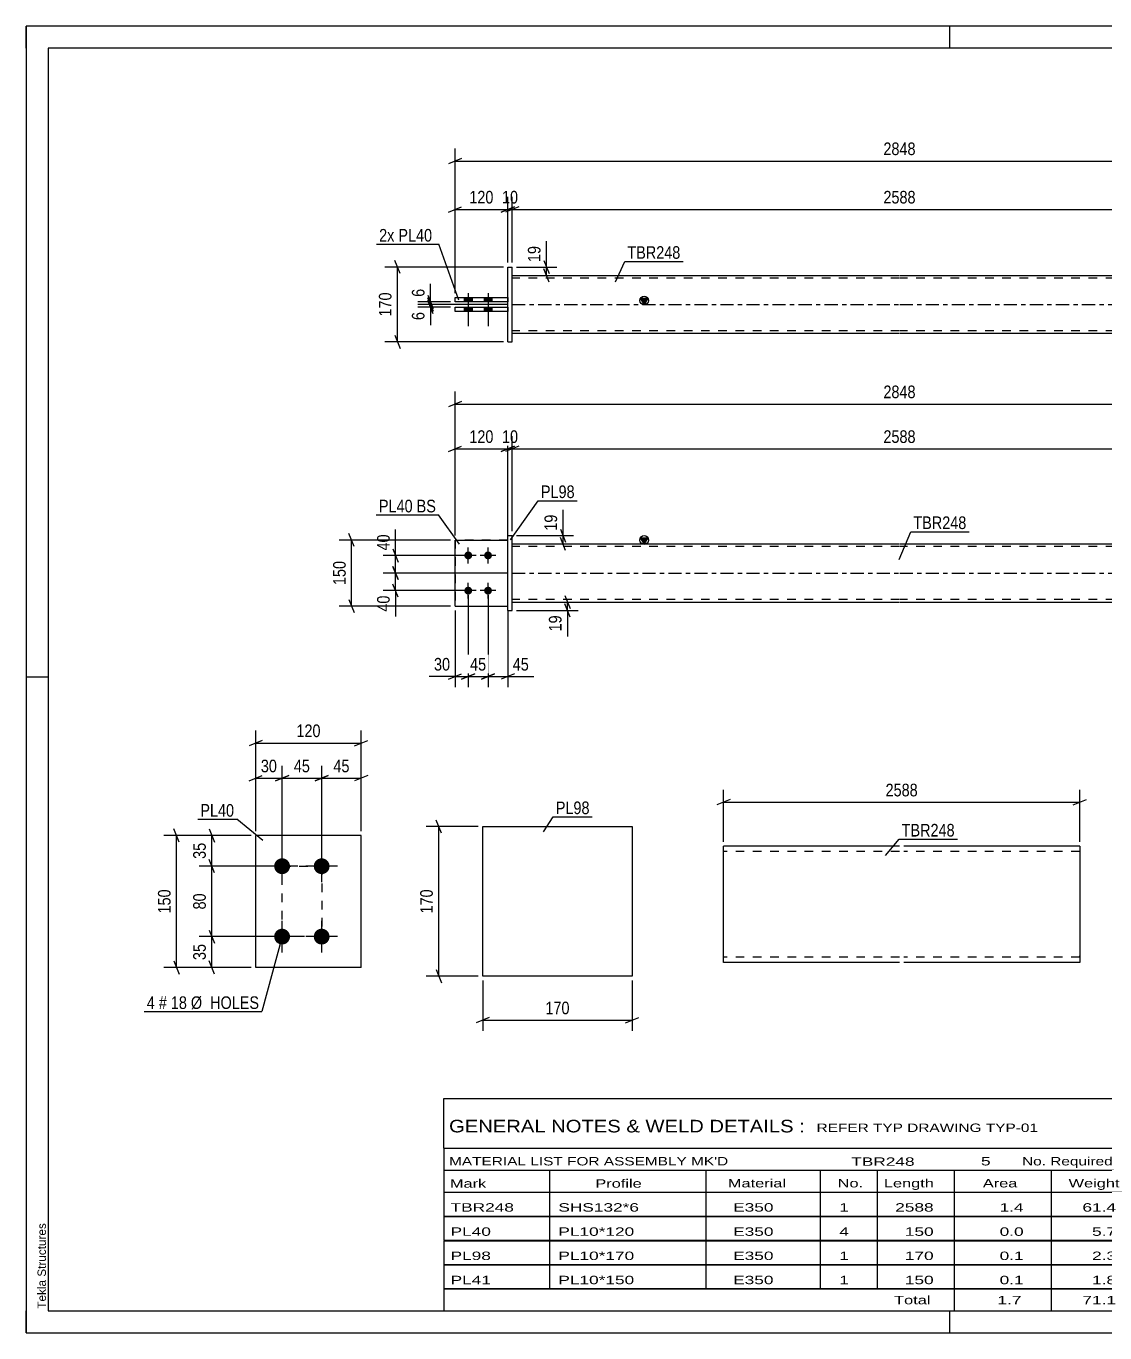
# Model space of a CAD drawing. Header units: millimetres. Extents: x 0 to 420, y 0 to 297.
# Drawn here: x 0 to 245.2, y 0 to 297 of the extents above; entities that cross this region are included whole.
import ezdxf

# ---------------------------------------------------------------- set-up
doc = ezdxf.new("R2010")
doc.units = ezdxf.units.MM
doc.linetypes.add('DXK_LINE_DOT2', pattern=[3.9198, 1.9599, -1.9599])
doc.linetypes.add('DXK_LINE_DOT3', pattern=[5.9187, 2.979, -0.9799, 0.9799, -0.9799])
doc.styles.add('Arial', font='ARIAL.TTF', dxfattribs={"height": 0.2})
doc.styles.add('Arial Narrow', font='ARIALN.TTF', dxfattribs={"height": 0.2})

# ---------------------------------------------------------------- blocks, each defined once
blk = doc.blocks.new('Unknown-581591787-1127')
at = {"color": 5, "linetype": 'Continuous'}
for p, q in [((420, 297), (0, 297)), ((0, 297), (0, 0)), ((0, 292), (0, 297)), ((210, 292), (210, 297)), ((415, 292), (5, 292)), ((5, 292), (5, 5)), ((5, 149), (0, 149)), ((0, 0), (0, 5)), ((5, 5), (415, 5)), ((210, 0), (210, 5)), ((0, 0), (420, 0))]:
    blk.add_line(p, q, dxfattribs=at)
at = {"color": 174, "linetype": 'Continuous', "style": 'Arial'}
blk.add_text('Tekla Structures', height=1.9102, rotation=90, dxfattribs=at).set_placement((4.5, 5.5))
blk = doc.blocks.new('Part-581591787-1420 - 1364')
at = {"color": 7, "linetype": 'DXK_LINE_DOT2'}
for p, q in [((109.51, 180.2), (97.51, 180.2)), ((97.51, 180.2), (97.51, 165.2)), ((109.51, 165.2), (109.51, 180.2)), ((97.51, 165.2), (109.51, 165.2))]:
    blk.add_line(p, q, dxfattribs=at)
blk = doc.blocks.new('Bolt-581591787-1378 - 1364')
at = {"linetype": 'Continuous'}
for points in [[(100.51, 175.8, -1), (100.51, 177.6, -1)], [(105.01, 175.8, -1), (105.01, 177.6, -1)], [(100.51, 167.8, -1), (100.51, 169.6, -1)], [(105.01, 167.8, -1), (105.01, 169.6, -1)]]:
    blk.add_hatch(color=1, dxfattribs=at).paths.add_polyline_path(points)
at = {"color": 1, "linetype": 'Continuous'}
for p, q in [((100.51, 174.9), (100.51, 178.5)), ((105.01, 174.9), (105.01, 178.5)), ((102.31, 176.7), (98.71, 176.7)), ((106.81, 176.7), (103.21, 176.7)), ((100.51, 166.9), (100.51, 170.5)), ((105.01, 166.9), (105.01, 170.5)), ((102.31, 168.7), (98.71, 168.7)), ((106.81, 168.7), (103.21, 168.7))]:
    blk.add_line(p, q, dxfattribs=at)
blk = doc.blocks.new('Part-581591787-1405 - 1364')
at = {"color": 2, "linetype": 'Continuous'}
for p, q in [((109.51, 164.2), (109.51, 181.2)), ((109.51, 181.2), (110.51, 181.2)), ((110.51, 164.2), (110.51, 181.2)), ((109.51, 164.2), (110.51, 164.2))]:
    blk.add_line(p, q, dxfattribs=at)
blk = doc.blocks.new('Part-581591787-1425 - 1364')
at = {"color": 2, "linetype": 'Continuous'}
for p, q in [((97.51, 165.2), (97.51, 180.2)), ((97.51, 180.2), (109.51, 180.2)), ((97.51, 165.2), (109.51, 165.2))]:
    blk.add_line(p, q, dxfattribs=at)
at = {"color": 7, "linetype": 'DXK_LINE_DOT2'}
blk.add_line((109.51, 165.2), (109.51, 180.2), dxfattribs=at)
blk = doc.blocks.new('Part-581591787-1440 - 1364')
at = {"linetype": 'Continuous'}
blk.add_hatch(color=2, dxfattribs=at).paths.add_polyline_path([(140.51, 179.3), (139.71, 180.7), (141.31, 180.7)])
at = {"color": 2, "linetype": 'Continuous'}
for p, q in [((110.51, 179.3), (198.51, 179.3)), ((140.51, 179.3), (139.71, 180.7)), ((139.71, 180.7), (141.31, 180.7)), ((141.31, 180.7), (140.51, 179.3)), ((198.61, 179.3), (286.61, 179.3)), ((110.51, 166.1), (198.51, 166.1)), ((198.61, 166.1), (286.61, 166.1))]:
    blk.add_line(p, q, dxfattribs=at)
at = {"color": 7, "linetype": 'DXK_LINE_DOT2'}
for p, q in [((110.51, 166.1), (110.51, 179.3)), ((198.51, 178.7), (110.51, 178.7)), ((286.61, 178.7), (198.61, 178.7)), ((286.61, 166.1), (286.61, 179.3)), ((198.51, 166.7), (110.51, 166.7)), ((286.61, 166.7), (198.61, 166.7))]:
    blk.add_line(p, q, dxfattribs=at)
at = {"color": 7, "linetype": 'DXK_LINE_DOT3'}
for p, q in [((110.51, 172.7), (198.51, 172.7)), ((198.61, 172.7), (286.61, 172.7))]:
    blk.add_line(p, q, dxfattribs=at)
at = {"color": 2, "linetype": 'Continuous'}
blk.add_circle((140.51, 180.2), 1, dxfattribs=at)
blk = doc.blocks.new('Part-581591787-1793 - 1767')
at = {"color": 2, "linetype": 'Continuous'}
for p, q in [((97.51, 233.14), (109.51, 233.14)), ((97.51, 232.14), (97.51, 233.14)), ((109.51, 232.14), (97.51, 232.14))]:
    blk.add_line(p, q, dxfattribs=at)
at = {"color": 7, "linetype": 'DXK_LINE_DOT2'}
blk.add_line((109.51, 233.14), (109.51, 232.14), dxfattribs=at)
blk = doc.blocks.new('Part-581591787-1798 - 1767')
at = {"color": 2, "linetype": 'Continuous'}
for p, q in [((97.51, 234.34), (97.51, 235.34)), ((97.51, 235.34), (109.51, 235.34)), ((109.51, 234.34), (97.51, 234.34))]:
    blk.add_line(p, q, dxfattribs=at)
at = {"color": 7, "linetype": 'DXK_LINE_DOT2'}
blk.add_line((109.51, 235.34), (109.51, 234.34), dxfattribs=at)
blk = doc.blocks.new('Part-581591787-1773 - 1767')
at = {"linetype": 'Continuous'}
blk.add_hatch(color=2, dxfattribs=at).paths.add_polyline_path([(140.51, 233.74), (139.71, 235.14), (141.31, 235.14)])
at = {"color": 2, "linetype": 'Continuous'}
for p, q in [((110.51, 240.34), (198.51, 240.34)), ((198.61, 240.34), (286.61, 240.34)), ((140.51, 233.74), (139.71, 235.14)), ((139.71, 235.14), (141.31, 235.14)), ((141.31, 235.14), (140.51, 233.74)), ((198.51, 227.14), (110.51, 227.14)), ((286.61, 227.14), (198.61, 227.14))]:
    blk.add_line(p, q, dxfattribs=at)
at = {"color": 7, "linetype": 'DXK_LINE_DOT2'}
for p, q in [((110.51, 227.14), (110.51, 240.34)), ((198.51, 239.74), (110.51, 239.74)), ((286.61, 239.74), (198.61, 239.74)), ((286.61, 240.34), (286.61, 227.14)), ((198.51, 227.74), (110.51, 227.74)), ((286.61, 227.74), (198.61, 227.74))]:
    blk.add_line(p, q, dxfattribs=at)
at = {"color": 7, "linetype": 'DXK_LINE_DOT3'}
for p, q in [((110.51, 233.74), (198.51, 233.74)), ((198.61, 233.74), (286.61, 233.74))]:
    blk.add_line(p, q, dxfattribs=at)
at = {"color": 2, "linetype": 'Continuous'}
blk.add_circle((140.51, 234.64), 1, dxfattribs=at)
blk = doc.blocks.new('Part-581591787-1799 - 1767')
at = {"color": 2, "linetype": 'Continuous'}
for p, q in [((109.51, 225.24), (109.51, 242.24)), ((109.51, 242.24), (110.51, 242.24)), ((110.51, 225.24), (110.51, 242.24)), ((109.51, 225.24), (110.51, 225.24))]:
    blk.add_line(p, q, dxfattribs=at)
blk = doc.blocks.new('Bolt-581591787-1801 - 1767')
at = {"linetype": 'Continuous'}
for points in [[(99.61, 234.34), (101.41, 234.34), (101.41, 235.34), (99.61, 235.34)], [(99.61, 234.34), (101.41, 234.34), (101.41, 235.34), (99.61, 235.34)], [(104.11, 234.34), (105.91, 234.34), (105.91, 235.34), (104.11, 235.34)], [(104.11, 234.34), (105.91, 234.34), (105.91, 235.34), (104.11, 235.34)], [(99.61, 232.14), (101.41, 232.14), (101.41, 233.14), (99.61, 233.14)], [(99.61, 232.14), (101.41, 232.14), (101.41, 233.14), (99.61, 233.14)], [(104.11, 232.14), (105.91, 232.14), (105.91, 233.14), (104.11, 233.14)], [(104.11, 232.14), (105.91, 232.14), (105.91, 233.14), (104.11, 233.14)]]:
    blk.add_hatch(color=1, dxfattribs=at).paths.add_polyline_path(points)
at = {"color": 1, "linetype": 'Continuous'}
for p, q in [((99.61, 235.34), (99.61, 234.34)), ((99.61, 235.34), (99.61, 234.34)), ((100.51, 236.34), (100.51, 228.84)), ((100.51, 236.34), (100.51, 228.84)), ((101.41, 235.34), (101.41, 234.34)), ((101.41, 235.34), (101.41, 234.34)), ((104.11, 235.34), (104.11, 234.34)), ((104.11, 235.34), (104.11, 234.34)), ((105.01, 236.34), (105.01, 228.84)), ((105.01, 236.34), (105.01, 228.84)), ((105.91, 235.34), (105.91, 234.34)), ((105.91, 235.34), (105.91, 234.34)), ((99.61, 233.14), (99.61, 232.14)), ((99.61, 233.14), (99.61, 232.14)), ((101.41, 233.14), (101.41, 232.14)), ((101.41, 233.14), (101.41, 232.14)), ((104.11, 233.14), (104.11, 232.14)), ((104.11, 233.14), (104.11, 232.14)), ((105.91, 233.14), (105.91, 232.14)), ((105.91, 233.14), (105.91, 232.14))]:
    blk.add_line(p, q, dxfattribs=at)
blk = doc.blocks.new('Bolt-581591787-2103 - 2040')
at = {"linetype": 'Continuous'}
for points in [[(58.19, 104.26, -1), (58.19, 107.86, -1)], [(67.19, 104.26, -1), (67.19, 107.86, -1)], [(58.19, 88.26, -1), (58.19, 91.86, -1)], [(67.19, 88.26, -1), (67.19, 91.86, -1)]]:
    blk.add_hatch(color=1, dxfattribs=at).paths.add_polyline_path(points)
at = {"color": 1, "linetype": 'Continuous'}
for p, q in [((58.19, 102.46), (58.19, 109.66)), ((67.19, 102.46), (67.19, 109.66)), ((61.79, 106.06), (54.59, 106.06)), ((70.79, 106.06), (63.59, 106.06)), ((58.19, 86.46), (58.19, 93.66)), ((67.19, 86.46), (67.19, 93.66)), ((61.79, 90.06), (54.59, 90.06)), ((70.79, 90.06), (63.59, 90.06))]:
    blk.add_line(p, q, dxfattribs=at)
blk = doc.blocks.new('Part-581591787-2108 - 2040')
at = {"color": 2, "linetype": 'Continuous'}
for p, q in [((76.19, 113.06), (52.19, 113.06)), ((52.19, 83.06), (52.19, 113.06)), ((76.19, 83.06), (76.19, 113.06)), ((76.19, 83.06), (52.19, 83.06))]:
    blk.add_line(p, q, dxfattribs=at)
blk = doc.blocks.new('Part-581591787-2231 - 2225')
at = {"color": 2, "linetype": 'Continuous'}
for p, q in [((103.8, 115.06), (137.8, 115.06)), ((103.8, 81.06), (103.8, 115.06)), ((137.8, 115.06), (137.8, 81.06)), ((137.8, 81.06), (103.8, 81.06))]:
    blk.add_line(p, q, dxfattribs=at)
blk = doc.blocks.new('Part-581591787-2256 - 2248')
at = {"color": 2, "linetype": 'Continuous'}
for p, q in [((198.55, 110.59), (158.55, 110.59)), ((158.55, 84.37), (158.55, 110.59)), ((239.55, 110.59), (199.55, 110.59)), ((239.55, 110.59), (239.55, 110.41)), ((239.55, 110.41), (239.55, 108.19)), ((239.55, 108.19), (239.55, 84.19)), ((158.55, 84.19), (158.55, 84.37)), ((198.55, 84.19), (158.55, 84.19)), ((239.55, 84.19), (199.55, 84.19))]:
    blk.add_line(p, q, dxfattribs=at)
at = {"color": 7, "linetype": 'DXK_LINE_DOT2'}
for p, q in [((198.55, 109.39), (158.55, 109.39)), ((239.55, 109.39), (199.55, 109.39)), ((239.55, 109.89), (239.55, 108.19)), ((158.55, 85.39), (158.55, 85.48)), ((198.55, 85.39), (158.55, 85.39)), ((158.55, 84.19), (158.55, 84.19)), ((239.55, 85.39), (199.55, 85.39)), ((239.55, 85.48), (239.55, 85.67)), ((239.55, 85.39), (239.55, 85.48)), ((239.55, 85.39), (239.55, 85.48))]:
    blk.add_line(p, q, dxfattribs=at)
blk = doc.blocks.new('Rectangle-581591787-2210 - 2040')
at = {"color": 1, "linetype": 'DXK_LINE_DOT2'}
blk.add_lwpolyline([(58.19, 106.06), (67.19, 106.06), (67.19, 90.06), (58.19, 90.06), (58.19, 106.06)], close=True, dxfattribs=at)
blk = doc.blocks.new('StraightDimension-581591787-1609 - 1364')
at = {"color": 7, "linetype": 'Continuous'}
for p, q in [((109.51, 172.7), (81.15, 172.7)), ((83.4, 174.2), (84.6, 171.2)), ((84, 168.7), (84, 172.7)), ((84.6, 167.2), (83.4, 170.2)), ((99.51, 168.7), (81.15, 168.7))]:
    blk.add_line(p, q, dxfattribs=at)
at = {"color": 0}
blk.add_wipeout([(83.25, 168.17), (79.05, 168.17), (79.05, 163.32), (83.25, 163.32)], dxfattribs=at)
at = {"color": 7, "linetype": 'Continuous'}
blk.add_line((84, 168.7), (84, 162.79), dxfattribs=at)
blk.add_line((84, 168.7), (84, 162.79), dxfattribs=at)
at = {"color": 3, "style": 'Arial Narrow'}
blk.add_text('40', height=2.863, rotation=90.0002, dxfattribs=at).set_placement((82.65, 163.92))
blk = doc.blocks.new('StraightDimension-581591787-1600 - 1364')
at = {"color": 7, "linetype": 'Continuous'}
for p, q in [((111.51, 181.2), (124.46, 181.2)), ((121.46, 182.7), (122.66, 179.7)), ((122.06, 179.3), (122.06, 181.2)), ((111.51, 179.3), (124.46, 179.3)), ((122.66, 177.8), (121.46, 180.8))]:
    blk.add_line(p, q, dxfattribs=at)
at = {"color": 0}
blk.add_wipeout([(121.31, 186.58), (117.11, 186.58), (117.11, 181.72), (121.31, 181.72)], dxfattribs=at)
at = {"color": 7, "linetype": 'Continuous'}
blk.add_line((122.06, 181.2), (122.06, 187.1), dxfattribs=at)
blk.add_line((122.06, 181.2), (122.06, 187.1), dxfattribs=at)
at = {"color": 3, "style": 'Arial Narrow'}
blk.add_text('19', height=2.863, rotation=90.0002, dxfattribs=at).set_placement((120.71, 182.32))
blk = doc.blocks.new('StraightDimension-581591787-1560 - 1364')
at = {"color": 7, "linetype": 'Continuous'}
for p, q in [((100.51, 167.7), (100.51, 146.78)), ((97.51, 164.2), (97.51, 146.78)), ((96.01, 148.58), (99.01, 149.78)), ((97.51, 149.18), (100.51, 149.18)), ((102.01, 149.78), (99.01, 148.58))]:
    blk.add_line(p, q, dxfattribs=at)
at = {"color": 0}
blk.add_wipeout([(96.98, 149.93), (96.98, 154.13), (92.13, 154.13), (92.13, 149.93)], dxfattribs=at)
at = {"color": 7, "linetype": 'Continuous'}
blk.add_line((97.51, 149.18), (91.6, 149.18), dxfattribs=at)
blk.add_line((97.51, 149.18), (91.6, 149.18), dxfattribs=at)
at = {"color": 3, "style": 'Arial Narrow'}
blk.add_text('30', height=2.863, dxfattribs=at).set_placement((92.73, 150.53))
blk = doc.blocks.new('StraightDimension-581591787-1452 - 1364')
at = {"color": 7, "linetype": 'Continuous'}
for p, q in [((97.51, 181.2), (97.51, 203.77)), ((109.51, 181.2), (109.51, 203.77)), ((96.01, 200.32), (99.01, 201.52)), ((97.51, 200.92), (109.51, 200.92)), ((111.01, 201.52), (108.01, 200.32))]:
    blk.add_line(p, q, dxfattribs=at)
at = {"color": 0}
blk.add_wipeout([(106.85, 201.67), (106.85, 205.87), (100.16, 205.87), (100.16, 201.67)], dxfattribs=at)
at = {"color": 3, "style": 'Arial Narrow'}
blk.add_text('120', height=2.863, dxfattribs=at).set_placement((100.76, 202.27))
blk = doc.blocks.new('StraightDimension-581591787-1479 - 1364')
at = {"color": 7, "linetype": 'Continuous'}
for p, q in [((109.51, 181.2), (109.51, 203.77)), ((110.51, 182.2), (110.51, 203.77)), ((108.01, 200.32), (111.01, 201.52)), ((112.01, 201.52), (109.01, 200.32)), ((109.51, 200.92), (110.51, 200.92))]:
    blk.add_line(p, q, dxfattribs=at)
at = {"color": 0}
blk.add_wipeout([(112.43, 201.67), (112.43, 205.87), (107.58, 205.87), (107.58, 201.67)], dxfattribs=at)
at = {"color": 3, "style": 'Arial Narrow'}
blk.add_text('10', height=2.863, dxfattribs=at).set_placement((108.18, 202.27))
blk = doc.blocks.new('StraightDimension-581591787-1577 - 1364')
at = {"color": 7, "linetype": 'Continuous'}
for p, q in [((105.01, 167.7), (105.01, 146.78)), ((109.51, 164.2), (109.51, 146.78)), ((103.51, 148.58), (106.51, 149.78)), ((105.01, 149.18), (109.51, 149.18)), ((111.01, 149.78), (108.01, 148.58))]:
    blk.add_line(p, q, dxfattribs=at)
at = {"color": 0}
blk.add_wipeout([(114.89, 149.93), (114.89, 154.13), (110.03, 154.13), (110.03, 149.93)], dxfattribs=at)
at = {"color": 7, "linetype": 'Continuous'}
blk.add_line((109.51, 149.18), (115.41, 149.18), dxfattribs=at)
blk.add_line((109.51, 149.18), (115.41, 149.18), dxfattribs=at)
at = {"color": 3, "style": 'Arial Narrow'}
blk.add_text('45', height=2.863, dxfattribs=at).set_placement((110.63, 150.53))
blk = doc.blocks.new('StraightDimension-581591787-1496 - 1364')
at = {"color": 7, "linetype": 'Continuous'}
for p, q in [((110.51, 182.2), (110.51, 203.77)), ((286.61, 181.2), (286.61, 203.77)), ((112.01, 201.52), (109.01, 200.32)), ((110.51, 200.92), (286.61, 200.92)), ((285.11, 200.32), (288.11, 201.52))]:
    blk.add_line(p, q, dxfattribs=at)
at = {"color": 0}
blk.add_wipeout([(202.81, 201.67), (202.81, 205.87), (194.3, 205.87), (194.3, 201.67)], dxfattribs=at)
at = {"color": 3, "style": 'Arial Narrow'}
blk.add_text('2588', height=2.863, dxfattribs=at).set_placement((194.9, 202.27))
blk = doc.blocks.new('StraightDimension-581591787-1546 - 1364')
at = {"color": 7, "linetype": 'Continuous'}
for p, q in [((97.51, 181.2), (97.51, 213.94)), ((299.61, 181.2), (299.61, 213.94)), ((99.01, 211.69), (96.01, 210.49)), ((97.51, 211.09), (299.61, 211.09)), ((298.11, 210.49), (301.11, 211.69))]:
    blk.add_line(p, q, dxfattribs=at)
at = {"color": 0}
blk.add_wipeout([(202.81, 211.84), (202.81, 216.04), (194.3, 216.04), (194.3, 211.84)], dxfattribs=at)
at = {"color": 3, "style": 'Arial Narrow'}
blk.add_text('2848', height=2.863, dxfattribs=at).set_placement((194.9, 212.44))
blk = doc.blocks.new('StraightDimension-581591787-1570 - 1364')
at = {"color": 7, "linetype": 'Continuous'}
for p, q in [((100.51, 167.7), (100.51, 146.78)), ((105.01, 167.7), (105.01, 146.78)), ((99.01, 148.58), (102.01, 149.78)), ((100.51, 149.18), (105.01, 149.18)), ((106.51, 149.78), (103.51, 148.58))]:
    blk.add_line(p, q, dxfattribs=at)
at = {"color": 0}
blk.add_wipeout([(105.18, 149.93), (105.18, 154.13), (100.33, 154.13), (100.33, 149.93)], dxfattribs=at)
at = {"color": 3, "style": 'Arial Narrow'}
blk.add_text('45', height=2.863, dxfattribs=at).set_placement((100.93, 150.53))
blk = doc.blocks.new('StraightDimension-581591787-1591 - 1364')
at = {"color": 7, "linetype": 'Continuous'}
for p, q in [((122.47, 167.6), (123.67, 164.6)), ((111.51, 166.1), (125.47, 166.1)), ((111.51, 164.2), (125.47, 164.2)), ((123.67, 162.7), (122.47, 165.7)), ((123.07, 164.2), (123.07, 166.1))]:
    blk.add_line(p, q, dxfattribs=at)
at = {"color": 0}
blk.add_wipeout([(122.32, 163.67), (118.12, 163.67), (118.12, 158.82), (122.32, 158.82)], dxfattribs=at)
at = {"color": 7, "linetype": 'Continuous'}
blk.add_line((123.07, 164.2), (123.07, 158.29), dxfattribs=at)
blk.add_line((123.07, 164.2), (123.07, 158.29), dxfattribs=at)
at = {"color": 3, "style": 'Arial Narrow'}
blk.add_text('19', height=2.863, rotation=90.0002, dxfattribs=at).set_placement((121.72, 159.42))
blk = doc.blocks.new('StraightDimension-581591787-1626 - 1364')
at = {"color": 7, "linetype": 'Continuous'}
for p, q in [((99.51, 176.7), (81.15, 176.7)), ((83.4, 178.2), (84.6, 175.2)), ((84, 172.7), (84, 176.7)), ((109.51, 172.7), (81.15, 172.7)), ((84.6, 171.2), (83.4, 174.2))]:
    blk.add_line(p, q, dxfattribs=at)
at = {"color": 0}
blk.add_wipeout([(83.25, 182.08), (79.05, 182.08), (79.05, 177.22), (83.25, 177.22)], dxfattribs=at)
at = {"color": 7, "linetype": 'Continuous'}
blk.add_line((84, 176.7), (84, 182.6), dxfattribs=at)
blk.add_line((84, 176.7), (84, 182.6), dxfattribs=at)
at = {"color": 3, "style": 'Arial Narrow'}
blk.add_text('40', height=2.863, rotation=90.0002, dxfattribs=at).set_placement((82.65, 177.82))
blk = doc.blocks.new('StraightDimension-581591787-1689 - 1364')
at = {"color": 7, "linetype": 'Continuous'}
for p, q in [((74.6, 178.7), (73.4, 181.7)), ((96.51, 180.2), (71.15, 180.2)), ((74, 165.2), (74, 180.2)), ((73.4, 166.7), (74.6, 163.7)), ((96.51, 165.2), (71.15, 165.2))]:
    blk.add_line(p, q, dxfattribs=at)
at = {"color": 0}
blk.add_wipeout([(73.25, 176.04), (69.05, 176.04), (69.05, 169.36), (73.25, 169.36)], dxfattribs=at)
at = {"color": 3, "style": 'Arial Narrow'}
blk.add_text('150', height=2.863, rotation=90.0002, dxfattribs=at).set_placement((72.65, 169.96))
blk = doc.blocks.new('StraightDimension-581591787-1851 - 1767')
at = {"color": 7, "linetype": 'Continuous'}
for p, q in [((91.31, 235.85), (92.51, 232.84)), ((92.51, 232.25), (91.31, 235.25)), ((96.51, 234.34), (89.06, 234.34)), ((109.51, 233.75), (89.06, 233.75)), ((91.91, 233.75), (91.91, 234.34))]:
    blk.add_line(p, q, dxfattribs=at)
at = {"color": 0}
blk.add_wipeout([(91.16, 237.9), (86.96, 237.9), (86.96, 234.87), (91.16, 234.87)], dxfattribs=at)
at = {"color": 7, "linetype": 'Continuous'}
blk.add_line((91.91, 234.34), (91.91, 238.42), dxfattribs=at)
blk.add_line((91.91, 234.34), (91.91, 238.42), dxfattribs=at)
at = {"color": 3, "style": 'Arial Narrow'}
blk.add_text('6', height=2.86, rotation=90.0002, dxfattribs=at).set_placement((90.56, 235.47))
blk = doc.blocks.new('StraightDimension-581591787-1930 - 1767')
at = {"color": 7, "linetype": 'Continuous'}
for p, q in [((108.01, 254.74), (111.01, 255.94)), ((112.01, 255.94), (109.01, 254.74)), ((109.51, 243.24), (109.51, 258.19)), ((110.51, 243.24), (110.51, 258.19)), ((109.51, 255.34), (110.51, 255.34))]:
    blk.add_line(p, q, dxfattribs=at)
at = {"color": 0}
blk.add_wipeout([(112.43, 256.09), (112.43, 260.29), (107.58, 260.29), (107.58, 256.09)], dxfattribs=at)
at = {"color": 3, "style": 'Arial Narrow'}
blk.add_text('10', height=2.863, dxfattribs=at).set_placement((108.18, 256.69))
blk = doc.blocks.new('StraightDimension-581591787-1868 - 1767')
at = {"color": 7, "linetype": 'Continuous'}
for p, q in [((117.68, 243.74), (118.88, 240.74)), ((111.51, 242.24), (120.68, 242.24)), ((118.88, 238.84), (117.68, 241.84)), ((118.28, 240.34), (118.28, 242.24)), ((111.51, 240.34), (120.68, 240.34))]:
    blk.add_line(p, q, dxfattribs=at)
at = {"color": 0}
blk.add_wipeout([(117.53, 247.63), (113.33, 247.63), (113.33, 242.77), (117.53, 242.77)], dxfattribs=at)
at = {"color": 7, "linetype": 'Continuous'}
blk.add_line((118.28, 242.24), (118.28, 248.15), dxfattribs=at)
blk.add_line((118.28, 242.24), (118.28, 248.15), dxfattribs=at)
at = {"color": 3, "style": 'Arial Narrow'}
blk.add_text('19', height=2.863, rotation=90.0002, dxfattribs=at).set_placement((116.93, 243.37))
blk = doc.blocks.new('StraightDimension-581591787-1835 - 1767')
at = {"color": 7, "linetype": 'Continuous'}
for p, q in [((91.31, 235.25), (92.51, 232.25)), ((92.51, 231.64), (91.31, 234.65)), ((109.51, 233.75), (89.06, 233.75)), ((96.51, 233.14), (89.06, 233.14)), ((91.91, 233.14), (91.91, 233.75))]:
    blk.add_line(p, q, dxfattribs=at)
at = {"color": 0}
blk.add_wipeout([(91.16, 232.62), (86.96, 232.62), (86.96, 229.59), (91.16, 229.59)], dxfattribs=at)
at = {"color": 7, "linetype": 'Continuous'}
blk.add_line((91.91, 233.14), (91.91, 229.07), dxfattribs=at)
blk.add_line((91.91, 233.14), (91.91, 229.07), dxfattribs=at)
at = {"color": 3, "style": 'Arial Narrow'}
blk.add_text('6', height=2.86, rotation=90.0002, dxfattribs=at).set_placement((90.56, 230.19))
blk = doc.blocks.new('StraightDimension-581591787-1879 - 1767')
at = {"color": 7, "linetype": 'Continuous'}
for p, q in [((85.01, 240.74), (83.81, 243.74)), ((108.51, 242.24), (81.56, 242.24)), ((84.41, 225.24), (84.41, 242.24)), ((83.81, 226.74), (85.01, 223.74)), ((108.51, 225.24), (81.56, 225.24))]:
    blk.add_line(p, q, dxfattribs=at)
at = {"color": 0}
blk.add_wipeout([(83.66, 237.09), (79.46, 237.09), (79.46, 230.4), (83.66, 230.4)], dxfattribs=at)
at = {"color": 3, "style": 'Arial Narrow'}
blk.add_text('170', height=2.863, rotation=90.0002, dxfattribs=at).set_placement((83.06, 231))
blk = doc.blocks.new('StraightDimension-581591787-1910 - 1767')
at = {"color": 7, "linetype": 'Continuous'}
for p, q in [((112.01, 255.94), (109.01, 254.74)), ((110.51, 243.24), (110.51, 258.19)), ((285.11, 254.74), (288.11, 255.94)), ((286.61, 242.24), (286.61, 258.19)), ((110.51, 255.34), (286.61, 255.34))]:
    blk.add_line(p, q, dxfattribs=at)
at = {"color": 0}
blk.add_wipeout([(202.81, 256.09), (202.81, 260.29), (194.3, 260.29), (194.3, 256.09)], dxfattribs=at)
at = {"color": 3, "style": 'Arial Narrow'}
blk.add_text('2588', height=2.863, dxfattribs=at).set_placement((194.9, 256.69))
blk = doc.blocks.new('StraightDimension-581591787-1920 - 1767')
at = {"color": 7, "linetype": 'Continuous'}
for p, q in [((96.01, 254.74), (99.01, 255.94)), ((97.51, 236.34), (97.51, 258.19)), ((111.01, 255.94), (108.01, 254.74)), ((109.51, 243.24), (109.51, 258.19)), ((97.51, 255.34), (109.51, 255.34))]:
    blk.add_line(p, q, dxfattribs=at)
at = {"color": 0}
blk.add_wipeout([(106.85, 256.09), (106.85, 260.29), (100.16, 260.29), (100.16, 256.09)], dxfattribs=at)
at = {"color": 3, "style": 'Arial Narrow'}
blk.add_text('120', height=2.863, dxfattribs=at).set_placement((100.76, 256.69))
blk = doc.blocks.new('StraightDimension-581591787-1941 - 1767')
at = {"color": 7, "linetype": 'Continuous'}
for p, q in [((97.51, 236.34), (97.51, 269.19)), ((299.61, 236.34), (299.61, 269.19)), ((99.01, 266.94), (96.01, 265.74)), ((97.51, 266.34), (299.61, 266.34)), ((298.11, 265.74), (301.11, 266.94))]:
    blk.add_line(p, q, dxfattribs=at)
at = {"color": 0}
blk.add_wipeout([(202.81, 267.09), (202.81, 271.29), (194.3, 271.29), (194.3, 267.09)], dxfattribs=at)
at = {"color": 3, "style": 'Arial Narrow'}
blk.add_text('2848', height=2.863, dxfattribs=at).set_placement((194.9, 267.69))
blk = doc.blocks.new('StraightDimension-581591787-2133 - 2040')
at = {"color": 7, "linetype": 'Continuous'}
for p, q in [((58.19, 107.06), (58.19, 128.91)), ((67.19, 107.06), (67.19, 128.91)), ((56.69, 125.46), (59.69, 126.66)), ((58.19, 126.06), (67.19, 126.06)), ((68.69, 126.66), (65.69, 125.46))]:
    blk.add_line(p, q, dxfattribs=at)
at = {"color": 0}
blk.add_wipeout([(65.12, 126.81), (65.12, 131.01), (60.26, 131.01), (60.26, 126.81)], dxfattribs=at)
at = {"color": 3, "style": 'Arial Narrow'}
blk.add_text('45', height=2.863, dxfattribs=at).set_placement((60.86, 127.41))
blk = doc.blocks.new('StraightDimension-581591787-2165 - 2040')
at = {"color": 7, "linetype": 'Continuous'}
for p, q in [((57.19, 90.06), (39.34, 90.06)), ((41.59, 91.56), (42.79, 88.56)), ((42.19, 83.06), (42.19, 90.06)), ((42.79, 81.56), (41.59, 84.56)), ((51.19, 83.06), (39.34, 83.06))]:
    blk.add_line(p, q, dxfattribs=at)
at = {"color": 0}
blk.add_wipeout([(41.44, 88.99), (37.24, 88.99), (37.24, 84.13), (41.44, 84.13)], dxfattribs=at)
at = {"color": 3, "style": 'Arial Narrow'}
blk.add_text('35', height=2.863, rotation=90.0002, dxfattribs=at).set_placement((40.84, 84.73))
blk = doc.blocks.new('StraightDimension-581591787-2123 - 2040')
at = {"color": 7, "linetype": 'Continuous'}
for p, q in [((52.19, 114.06), (52.19, 128.91)), ((58.19, 107.06), (58.19, 128.91)), ((50.69, 125.46), (53.69, 126.66)), ((52.19, 126.06), (58.19, 126.06)), ((59.69, 126.66), (56.69, 125.46))]:
    blk.add_line(p, q, dxfattribs=at)
at = {"color": 0}
blk.add_wipeout([(57.62, 126.81), (57.62, 131.01), (52.76, 131.01), (52.76, 126.81)], dxfattribs=at)
at = {"color": 3, "style": 'Arial Narrow'}
blk.add_text('30', height=2.863, dxfattribs=at).set_placement((53.36, 127.41))
blk = doc.blocks.new('StraightDimension-581591787-2112 - 2040')
at = {"color": 7, "linetype": 'Continuous'}
for p, q in [((52.19, 114.06), (52.19, 136.91)), ((76.19, 114.06), (76.19, 136.91)), ((53.69, 134.66), (50.69, 133.46)), ((52.19, 134.06), (76.19, 134.06)), ((74.69, 133.46), (77.69, 134.66))]:
    blk.add_line(p, q, dxfattribs=at)
at = {"color": 0}
blk.add_wipeout([(67.53, 134.81), (67.53, 139.01), (60.85, 139.01), (60.85, 134.81)], dxfattribs=at)
at = {"color": 3, "style": 'Arial Narrow'}
blk.add_text('120', height=2.863, dxfattribs=at).set_placement((61.45, 135.41))
blk = doc.blocks.new('StraightDimension-581591787-2143 - 2040')
at = {"color": 7, "linetype": 'Continuous'}
for p, q in [((67.19, 107.06), (67.19, 128.91)), ((76.19, 114.06), (76.19, 128.91)), ((65.69, 125.46), (68.69, 126.66)), ((67.19, 126.06), (76.19, 126.06)), ((77.69, 126.66), (74.69, 125.46))]:
    blk.add_line(p, q, dxfattribs=at)
at = {"color": 0}
blk.add_wipeout([(74.12, 126.81), (74.12, 131.01), (69.26, 131.01), (69.26, 126.81)], dxfattribs=at)
at = {"color": 3, "style": 'Arial Narrow'}
blk.add_text('45', height=2.863, dxfattribs=at).set_placement((69.86, 127.41))
blk = doc.blocks.new('StraightDimension-581591787-2154 - 2040')
at = {"color": 7, "linetype": 'Continuous'}
for p, q in [((51.19, 113.06), (31.34, 113.06)), ((34.79, 111.56), (33.59, 114.56)), ((34.19, 83.06), (34.19, 113.06)), ((33.59, 84.56), (34.79, 81.56)), ((51.19, 83.06), (31.34, 83.06))]:
    blk.add_line(p, q, dxfattribs=at)
at = {"color": 0}
blk.add_wipeout([(33.44, 101.4), (29.24, 101.4), (29.24, 94.72), (33.44, 94.72)], dxfattribs=at)
at = {"color": 3, "style": 'Arial Narrow'}
blk.add_text('150', height=2.863, rotation=90.0002, dxfattribs=at).set_placement((32.84, 95.32))
blk = doc.blocks.new('StraightDimension-581591787-2181 - 2040')
at = {"color": 7, "linetype": 'Continuous'}
for p, q in [((42.79, 104.56), (41.59, 107.56)), ((57.19, 106.06), (39.34, 106.06)), ((42.19, 90.06), (42.19, 106.06)), ((57.19, 90.06), (39.34, 90.06)), ((41.59, 91.56), (42.79, 88.56))]:
    blk.add_line(p, q, dxfattribs=at)
at = {"color": 0}
blk.add_wipeout([(41.44, 100.49), (37.24, 100.49), (37.24, 95.63), (41.44, 95.63)], dxfattribs=at)
at = {"color": 3, "style": 'Arial Narrow'}
blk.add_text('80', height=2.863, rotation=90.0002, dxfattribs=at).set_placement((40.84, 96.23))
blk = doc.blocks.new('StraightDimension-581591787-2194 - 2040')
at = {"color": 7, "linetype": 'Continuous'}
for p, q in [((51.19, 113.06), (39.34, 113.06)), ((41.59, 114.56), (42.79, 111.56)), ((42.19, 106.06), (42.19, 113.06)), ((42.79, 104.56), (41.59, 107.56)), ((57.19, 106.06), (39.34, 106.06))]:
    blk.add_line(p, q, dxfattribs=at)
at = {"color": 0}
blk.add_wipeout([(41.44, 111.99), (37.24, 111.99), (37.24, 107.13), (41.44, 107.13)], dxfattribs=at)
at = {"color": 3, "style": 'Arial Narrow'}
blk.add_text('35', height=2.863, rotation=90.0002, dxfattribs=at).set_placement((40.84, 107.73))
blk = doc.blocks.new('StraightDimension-581591787-2233 - 2225')
at = {"color": 7, "linetype": 'Continuous'}
for p, q in [((94.4, 113.56), (93.2, 116.56)), ((102.8, 115.06), (90.95, 115.06)), ((93.8, 81.06), (93.8, 115.06)), ((102.8, 81.06), (90.95, 81.06)), ((93.2, 82.56), (94.4, 79.56))]:
    blk.add_line(p, q, dxfattribs=at)
at = {"color": 0}
blk.add_wipeout([(93.05, 101.4), (88.85, 101.4), (88.85, 94.72), (93.05, 94.72)], dxfattribs=at)
at = {"color": 3, "style": 'Arial Narrow'}
blk.add_text('170', height=2.863, rotation=90.0002, dxfattribs=at).set_placement((92.45, 95.32))
blk = doc.blocks.new('StraightDimension-581591787-2240 - 2225')
at = {"color": 7, "linetype": 'Continuous'}
for p, q in [((103.8, 80.06), (103.8, 68.66)), ((137.8, 80.06), (137.8, 68.66)), ((105.3, 71.66), (102.3, 70.46)), ((136.3, 70.46), (139.3, 71.66)), ((103.8, 71.06), (137.8, 71.06))]:
    blk.add_line(p, q, dxfattribs=at)
at = {"color": 0}
blk.add_wipeout([(124.14, 71.81), (124.14, 76.01), (117.46, 76.01), (117.46, 71.81)], dxfattribs=at)
at = {"color": 3, "style": 'Arial Narrow'}
blk.add_text('170', height=2.863, dxfattribs=at).set_placement((118.06, 72.41))
blk = doc.blocks.new('StraightDimension-581591787-2261 - 2248')
at = {"color": 7, "linetype": 'Continuous'}
for p, q in [((158.55, 111.59), (158.55, 123.44)), ((239.55, 111.59), (239.55, 123.44)), ((160.05, 121.19), (157.05, 119.99)), ((158.55, 120.59), (239.55, 120.59)), ((238.05, 119.99), (241.05, 121.19))]:
    blk.add_line(p, q, dxfattribs=at)
at = {"color": 0}
blk.add_wipeout([(203.3, 121.34), (203.3, 125.54), (194.79, 125.54), (194.79, 121.34)], dxfattribs=at)
at = {"color": 3, "style": 'Arial Narrow'}
blk.add_text('2588', height=2.863, dxfattribs=at).set_placement((195.39, 121.94))
blk = doc.blocks.new('Unknown-581591787-3325')
at = {"color": 7, "linetype": 'Continuous'}
for p, q in [((95, 53.25), (255, 53.25)), ((95, 42), (95, 53.25)), ((255, 53.25), (255, 42)), ((95, 42), (255, 42)), ((95, 42), (95, 37)), ((255, 42), (255, 37)), ((95, 37), (255, 37)), ((95, 37), (95, 32)), ((119, 37), (119, 32)), ((154.5, 37), (154.5, 32)), ((180.5, 37), (180.5, 32)), ((193.5, 37), (193.5, 32)), ((211, 37), (211, 32)), ((233, 37), (233, 32)), ((255, 37), (255, 32)), ((95, 32), (255, 32)), ((95, 31.95), (95, 26.55)), ((95, 31.95), (255, 31.95)), ((119, 32), (119, 26.5)), ((154.5, 32), (154.5, 26.5)), ((180.5, 32), (180.5, 26.5)), ((193.5, 32), (193.5, 26.5)), ((211, 32), (211, 26.5)), ((233, 32), (233, 26.5)), ((255, 31.95), (255, 26.55)), ((95, 26.55), (255, 26.55)), ((95, 26.45), (95, 21.05)), ((95, 26.45), (255, 26.45)), ((119, 26.5), (119, 21)), ((154.5, 26.5), (154.5, 21)), ((180.5, 26.5), (180.5, 21)), ((193.5, 26.5), (193.5, 21)), ((211, 26.5), (211, 21)), ((233, 26.5), (233, 21)), ((255, 26.45), (255, 21.05)), ((95, 21.05), (255, 21.05)), ((95, 20.95), (95, 15.55)), ((95, 20.95), (255, 20.95)), ((119, 21), (119, 15.5)), ((154.5, 21), (154.5, 15.5)), ((180.5, 21), (180.5, 15.5)), ((193.5, 21), (193.5, 15.5)), ((211, 21), (211, 15.5)), ((233, 21), (233, 15.5)), ((255, 20.95), (255, 15.55)), ((95, 15.55), (255, 15.55)), ((95, 15.45), (95, 10.05)), ((95, 15.45), (255, 15.45)), ((119, 15.5), (119, 10)), ((154.5, 15.5), (154.5, 10)), ((180.5, 15.5), (180.5, 10)), ((193.5, 15.5), (193.5, 10)), ((211, 15.5), (211, 10)), ((233, 15.5), (233, 10)), ((255, 15.45), (255, 10.05)), ((95, 10.05), (255, 10.05)), ((95, 10), (255, 10)), ((95, 10), (95, 5)), ((211, 10), (211, 5)), ((233, 10), (233, 5)), ((255, 10), (255, 5)), ((95, 5), (255, 5))]:
    blk.add_line(p, q, dxfattribs=at)
at = {"color": 7, "style": 'Arial Narrow'}
for s, height, width, p in [('GENERAL NOTES & WELD DETAILS :', 2.8633, 1.4, (96.15, 45.56)), ('REFER TYP DRAWING TYP-01', 1.9089, 1.6, (179.7, 45.66)), ("MATERIAL LIST FOR ASSEMBLY MK'D", 1.9089, 1.6, (96.15, 38.06)), ('TBR248', 1.909, 1.794707, (187.59, 37.97)), ('5', 1.91, 1.794707, (217.08, 38.06)), ('No. Required', 1.9089, 1.6, (226.41, 38.06)), ('Mark', 1.909, 1.7, (96.34, 33)), ('Profile', 1.909, 1.7, (129.41, 33)), ('Material', 1.909, 1.7, (159.54, 33.06)), ('No.', 1.909, 1.7, (184.5, 33.06)), ('Length', 1.909, 1.7, (195, 33.06)), ('Area', 1.909, 1.7, (217.5, 33.06)), ('Weight', 1.909, 1.7, (237, 33.06))]:
    blk.add_text(s, height=height, dxfattribs=dict(at, width=width)).set_placement(p)
at = {"color": 7, "linetype": 'Continuous', "style": 'Arial Narrow'}
for s, height, width, p in [('TBR248', 1.909, 1.794707, (96.5, 27.56)), ('SHS132*6', 1.909, 1.794707, (121, 27.56)), ('E350', 1.909, 1.794707, (160.74, 27.56)), ('1', 1.91, 1.794707, (184.86, 27.56)), ('2588', 1.909, 1.794707, (197.58, 27.56)), ('1.4', 1.909, 1.794707, (221.32, 27.56)), ('61.4', 1.909, 1.794707, (240.14, 27.56)), ('PL40', 1.909, 1.794707, (96.5, 22.06)), ('PL10*120', 1.909, 1.794707, (121, 22.06)), ('E350', 1.909, 1.794707, (160.74, 22.06)), ('4', 1.91, 1.794707, (184.86, 22.06)), ('150', 1.909, 1.794707, (199.77, 22.06)), ('0.0', 1.909, 1.794707, (221.32, 22.06)), ('5.7', 1.909, 1.794707, (242.33, 22.06)), ('PL98', 1.909, 1.794707, (96.5, 16.56)), ('PL10*170', 1.909, 1.794707, (121, 16.56)), ('E350', 1.909, 1.794707, (160.74, 16.56)), ('1', 1.91, 1.794707, (184.86, 16.56)), ('170', 1.909, 1.794707, (199.77, 16.56)), ('0.1', 1.909, 1.794707, (221.32, 16.56)), ('2.3', 1.909, 1.794707, (242.33, 16.56)), ('PL41', 1.909, 1.794707, (96.5, 11.06)), ('PL10*150', 1.909, 1.794707, (121, 11.06)), ('E350', 1.909, 1.794707, (160.74, 11.06)), ('1', 1.91, 1.794707, (184.86, 11.06)), ('150', 1.909, 1.794707, (199.77, 11.06)), ('0.1', 1.909, 1.794707, (221.32, 11.06)), ('1.8', 1.909, 1.794707, (242.33, 11.06)), ('Total', 1.909, 1.7, (197.33, 6.5)), ('1.7', 1.909, 1.794707, (220.83, 6.5)), ('71.1', 1.909, 1.794707, (240.14, 6.5))]:
    blk.add_text(s, height=height, dxfattribs=dict(at, width=width)).set_placement(p)
blk = doc.blocks.new('Mark-581591787-1400 - 1364')
at = {"color": 0}
blk.add_wipeout([(124.71, 189.74), (124.71, 192.74), (117.03, 192.74), (117.03, 189.74)], dxfattribs=at)
blk.add_wipeout([(124.71, 189.74), (124.71, 192.74), (117.03, 192.74), (117.03, 189.74)], dxfattribs=at)
at = {"color": 30, "linetype": 'Continuous'}
for p, q in [((110.15, 180.28), (116.43, 189.14)), ((116.43, 189.14), (125.31, 189.14))]:
    blk.add_line(p, q, dxfattribs=at)
at = {"color": 3, "style": 'Arial Narrow'}
blk.add_text('PL98', height=2.863, dxfattribs=at).set_placement((117.03, 189.74))
blk = doc.blocks.new('Mark-581591787-1436 - 1364')
at = {"color": 0}
blk.add_wipeout([(213.77, 182.7), (213.77, 185.7), (201.71, 185.7), (201.71, 182.7)], dxfattribs=at)
blk.add_wipeout([(213.77, 182.7), (213.77, 185.7), (201.71, 185.7), (201.71, 182.7)], dxfattribs=at)
at = {"color": 30, "linetype": 'Continuous'}
for p, q in [((198.51, 175.75), (201.11, 182.1)), ((201.11, 182.1), (214.37, 182.1))]:
    blk.add_line(p, q, dxfattribs=at)
at = {"color": 3, "style": 'Arial Narrow'}
blk.add_text('TBR248', height=2.863, dxfattribs=at).set_placement((201.71, 182.7))
blk = doc.blocks.new('MarkSet-581591787-1758 - 1364')
at = {"color": 0}
blk.add_wipeout([(87.88, 186.49), (87.88, 189.49), (80.21, 189.49), (80.21, 186.49)], dxfattribs=at)
blk.add_wipeout([(87.88, 186.49), (87.88, 189.49), (80.21, 189.49), (80.21, 186.49)], dxfattribs=at)
blk.add_wipeout([(93.17, 186.49), (93.17, 189.49), (88.78, 189.49), (88.78, 186.49)], dxfattribs=at)
blk.add_wipeout([(93.17, 186.49), (93.17, 189.49), (88.78, 189.49), (88.78, 186.49)], dxfattribs=at)
at = {"color": 30, "linetype": 'Continuous'}
for p in [(79.61, 185.89), (98.54, 179.26)]:
    blk.add_line(p, (93.77, 185.89), dxfattribs=at)
at = {"color": 3, "style": 'Arial Narrow'}
for s, p in [('PL40', (80.21, 186.49)), ('BS', (88.78, 186.49))]:
    blk.add_text(s, height=2.863, dxfattribs=at).set_placement(p)
blk = doc.blocks.new('Mark-581591787-1769 - 1767')
at = {"color": 0}
blk.add_wipeout([(148.74, 244.12), (148.74, 247.12), (136.69, 247.12), (136.69, 244.12)], dxfattribs=at)
blk.add_wipeout([(148.74, 244.12), (148.74, 247.12), (136.69, 247.12), (136.69, 244.12)], dxfattribs=at)
at = {"color": 30, "linetype": 'Continuous'}
for p, q in [((133.98, 238.86), (136.09, 243.52)), ((136.09, 243.52), (149.34, 243.52))]:
    blk.add_line(p, q, dxfattribs=at)
at = {"color": 3, "style": 'Arial Narrow'}
blk.add_text('TBR248', height=2.863, dxfattribs=at).set_placement((136.69, 244.12))
blk = doc.blocks.new('MarkSet-581591787-1979 - 1767')
at = {"color": 30, "linetype": 'Continuous'}
blk.add_line((98.35, 234.73), (93.8, 247.43), dxfattribs=at)
at = {"color": 0}
blk.add_wipeout([(83.73, 248.03), (83.73, 251.03), (80.25, 251.03), (80.25, 248.03)], dxfattribs=at)
blk.add_wipeout([(83.73, 248.03), (83.73, 251.03), (80.25, 251.03), (80.25, 248.03)], dxfattribs=at)
blk.add_wipeout([(92.3, 248.03), (92.3, 251.03), (84.63, 251.03), (84.63, 248.03)], dxfattribs=at)
blk.add_wipeout([(92.3, 248.03), (92.3, 251.03), (84.63, 251.03), (84.63, 248.03)], dxfattribs=at)
at = {"color": 30, "linetype": 'Continuous'}
blk.add_line((79.65, 247.43), (93.8, 247.43), dxfattribs=at)
at = {"color": 3, "style": 'Arial Narrow'}
for s, p in [('2x', (80.25, 248.03)), ('PL40', (84.63, 248.03))]:
    blk.add_text(s, height=2.863, dxfattribs=at).set_placement(p)
blk = doc.blocks.new('Mark-581591787-2099 - 2040')
at = {"color": 0}
blk.add_wipeout([(29.27, 73.62), (29.27, 76.62), (27.44, 76.62), (27.44, 73.62)], dxfattribs=at)
blk.add_wipeout([(29.27, 73.62), (29.27, 76.62), (27.44, 76.62), (27.44, 73.62)], dxfattribs=at)
blk.add_wipeout([(32, 73.62), (32, 76.62), (30.17, 76.62), (30.17, 73.62)], dxfattribs=at)
blk.add_wipeout([(32, 73.62), (32, 76.62), (30.17, 76.62), (30.17, 73.62)], dxfattribs=at)
at = {"color": 3, "style": 'Arial Narrow'}
blk.add_text('4', height=2.86, dxfattribs=at).set_placement((27.44, 73.62))
at = {"color": 0}
blk.add_wipeout([(36.55, 73.62), (36.55, 76.62), (32.9, 76.62), (32.9, 73.62)], dxfattribs=at)
blk.add_wipeout([(36.55, 73.62), (36.55, 76.62), (32.9, 76.62), (32.9, 73.62)], dxfattribs=at)
at = {"color": 3, "style": 'Arial Narrow'}
blk.add_text('#', height=2.86, dxfattribs=at).set_placement((30.17, 73.62))
at = {"color": 0}
blk.add_wipeout([(52.98, 73.62), (52.98, 76.62), (37.45, 76.62), (37.45, 73.62)], dxfattribs=at)
blk.add_wipeout([(52.98, 73.62), (52.98, 76.62), (37.45, 76.62), (37.45, 73.62)], dxfattribs=at)
at = {"color": 7, "linetype": 'Continuous'}
for p in [(58.19, 90.06), (26.84, 73.02)]:
    blk.add_line(p, (53.58, 73.02), dxfattribs=at)
at = {"color": 3, "style": 'Arial Narrow'}
for s, p in [('18', (32.9, 73.62)), ('Ø  HOLES', (37.45, 73.62))]:
    blk.add_text(s, height=2.863, dxfattribs=at).set_placement(p)
blk = doc.blocks.new('Mark-581591787-2104 - 2040')
at = {"color": 0}
blk.add_wipeout([(47.29, 117.32), (47.29, 120.32), (39.61, 120.32), (39.61, 117.32)], dxfattribs=at)
blk.add_wipeout([(47.29, 117.32), (47.29, 120.32), (39.61, 120.32), (39.61, 117.32)], dxfattribs=at)
at = {"color": 30, "linetype": 'Continuous'}
for p in [(39.01, 116.72), (53.78, 111.87)]:
    blk.add_line(p, (47.89, 116.72), dxfattribs=at)
at = {"color": 3, "style": 'Arial Narrow'}
blk.add_text('PL40', height=2.863, dxfattribs=at).set_placement((39.61, 117.32))
blk = doc.blocks.new('Mark-581591787-2227 - 2225')
at = {"color": 0}
blk.add_wipeout([(128.1, 117.9), (128.1, 120.9), (120.42, 120.9), (120.42, 117.9)], dxfattribs=at)
blk.add_wipeout([(128.1, 117.9), (128.1, 120.9), (120.42, 120.9), (120.42, 117.9)], dxfattribs=at)
at = {"color": 30, "linetype": 'Continuous'}
for p, q in [((117.59, 113.86), (119.82, 117.3)), ((119.82, 117.3), (128.7, 117.3))]:
    blk.add_line(p, q, dxfattribs=at)
at = {"color": 3, "style": 'Arial Narrow'}
blk.add_text('PL98', height=2.863, dxfattribs=at).set_placement((120.42, 117.9))
blk = doc.blocks.new('Mark-581591787-2252 - 2248')
at = {"color": 0}
blk.add_wipeout([(211.11, 112.81), (211.11, 115.81), (199.05, 115.81), (199.05, 112.81)], dxfattribs=at)
blk.add_wipeout([(211.11, 112.81), (211.11, 115.81), (199.05, 115.81), (199.05, 112.81)], dxfattribs=at)
at = {"color": 30, "linetype": 'Continuous'}
for p, q in [((195.38, 108.51), (198.45, 112.21)), ((198.45, 112.21), (211.71, 112.21))]:
    blk.add_line(p, q, dxfattribs=at)
at = {"color": 3, "style": 'Arial Narrow'}
blk.add_text('TBR248', height=2.863, dxfattribs=at).set_placement((199.05, 112.81))

msp = doc.modelspace()

# ---------------------------------------------------------------- block references
for name in ['Unknown-581591787-1127', 'Part-581591787-1799 - 1767', 'Part-581591787-1773 - 1767', 'Part-581591787-1798 - 1767', 'Bolt-581591787-1801 - 1767', 'Part-581591787-1793 - 1767', 'Part-581591787-1405 - 1364', 'Part-581591787-1440 - 1364', 'Part-581591787-1420 - 1364', 'Part-581591787-1425 - 1364', 'Bolt-581591787-1378 - 1364', 'Part-581591787-2108 - 2040', 'Part-581591787-2231 - 2225', 'Part-581591787-2256 - 2248', 'Bolt-581591787-2103 - 2040', 'Rectangle-581591787-2210 - 2040', 'Unknown-581591787-3325']:
    msp.add_blockref(name, (0, 0))

# ---------------------------------------------------------------- next in the draw order: block references
for name in ['StraightDimension-581591787-1930 - 1767', 'StraightDimension-581591787-1851 - 1767', 'StraightDimension-581591787-1600 - 1364', 'StraightDimension-581591787-1609 - 1364', 'StraightDimension-581591787-2133 - 2040', 'StraightDimension-581591787-2261 - 2248', 'Mark-581591787-2227 - 2225', 'StraightDimension-581591787-2233 - 2225', 'StraightDimension-581591787-2165 - 2040']:
    msp.add_blockref(name, (0, 0))

# ---------------------------------------------------------------- next in the draw order: block references
for name in ['StraightDimension-581591787-1868 - 1767', 'StraightDimension-581591787-1835 - 1767', 'StraightDimension-581591787-1452 - 1364', 'StraightDimension-581591787-1560 - 1364', 'StraightDimension-581591787-1577 - 1364', 'StraightDimension-581591787-2123 - 2040', 'Mark-581591787-2252 - 2248', 'StraightDimension-581591787-2240 - 2225']:
    msp.add_blockref(name, (0, 0))

# ---------------------------------------------------------------- next in the draw order: block references
for name in ['StraightDimension-581591787-1879 - 1767', 'StraightDimension-581591787-1479 - 1364', 'StraightDimension-581591787-1570 - 1364', 'StraightDimension-581591787-1591 - 1364', 'StraightDimension-581591787-2112 - 2040']:
    msp.add_blockref(name, (0, 0))

# ---------------------------------------------------------------- next in the draw order: block references
for name in ['StraightDimension-581591787-1910 - 1767', 'StraightDimension-581591787-1496 - 1364', 'StraightDimension-581591787-2143 - 2040', 'StraightDimension-581591787-2154 - 2040']:
    msp.add_blockref(name, (0, 0))

# ---------------------------------------------------------------- next in the draw order: block references
for name in ['StraightDimension-581591787-1920 - 1767', 'StraightDimension-581591787-1546 - 1364', 'StraightDimension-581591787-2181 - 2040']:
    msp.add_blockref(name, (0, 0))

# ---------------------------------------------------------------- next in the draw order: block references
for name in ['StraightDimension-581591787-1941 - 1767', 'Mark-581591787-1436 - 1364', 'StraightDimension-581591787-1626 - 1364', 'StraightDimension-581591787-2194 - 2040', 'Mark-581591787-2099 - 2040']:
    msp.add_blockref(name, (0, 0))

# ---------------------------------------------------------------- next in the draw order: block references
for name in ['MarkSet-581591787-1979 - 1767', 'Mark-581591787-1769 - 1767', 'Mark-581591787-1400 - 1364', 'StraightDimension-581591787-1689 - 1364', 'Mark-581591787-2104 - 2040']:
    msp.add_blockref(name, (0, 0))

# ---------------------------------------------------------------- next in the draw order: block references
msp.add_blockref('MarkSet-581591787-1758 - 1364', (0, 0))

doc.saveas('drawing.dxf')
